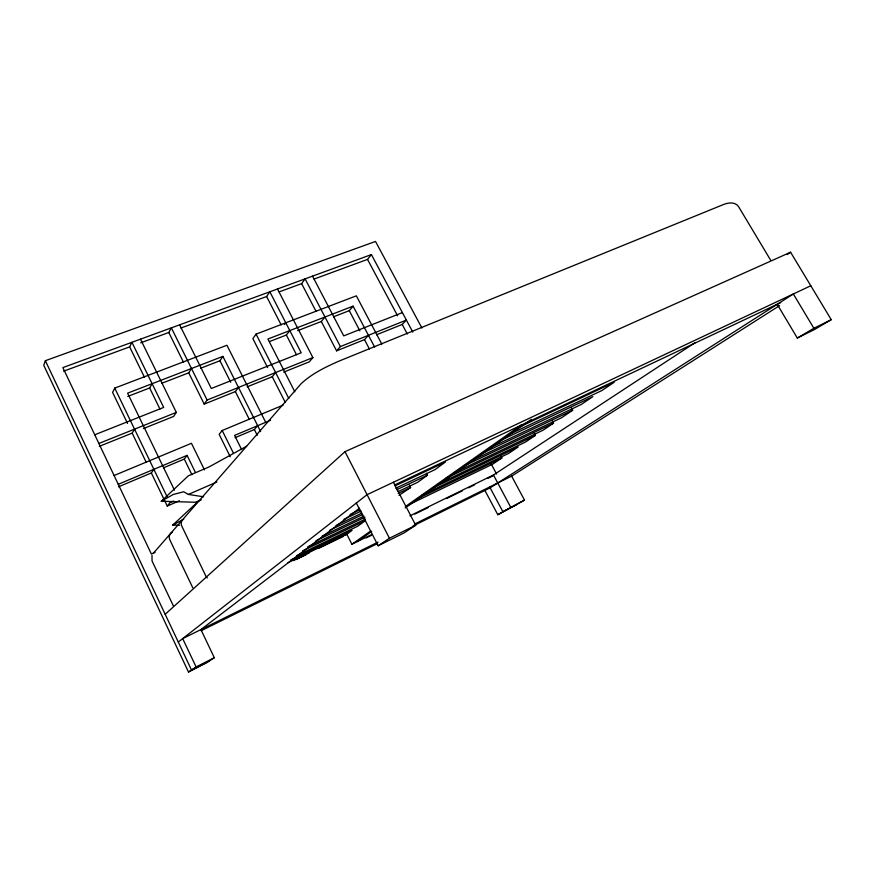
<?xml version="1.0" encoding="UTF-8"?>
<svg xmlns="http://www.w3.org/2000/svg" width="875" height="875" viewBox="0 0 875 875"><rect width="100%" height="100%" fill="white"/><g stroke="black" fill="none" stroke-linecap="round" stroke-linejoin="round"><path stroke-width="1.31" d="M152.009 555.362L152.042 560.952L173.458 606.102M421.903 327.994L375.517 241.445L45.358 360.697L43.75 365.258L188.508 672.022L206.358 662.933L214.32 657.705L200.922 629.595L359.57 508.167M63.645 371.164L129.653 346.883L131.928 342.3L163.691 407.411L94.752 434.787M265.694 422.308L226.942 345.253L114.767 388.095L112.591 392.372L127.531 423.445M140.689 342.825L168.787 332.489L171.358 327.863L207.113 400.039L204.214 404.119L188.738 372.837L191.494 368.506M127.761 396.441L149.658 387.964L152.13 383.698M99.312 446.337L132.18 433.114L134.542 429.155M140.481 339.172L176.323 412.398L173.655 416.423L143.391 428.597M200.583 368.244L219.942 360.752L222.906 356.387L260.597 431.55M180.852 328.048L266.602 296.516L269.839 291.78L301.219 352.789L211.291 388.5L179.638 324.822M118.431 486.828L151.342 472.959L153.88 469.328M381.828 344.105L356.344 295.838L256.069 334.13L252.875 338.603L267.608 367.609M279.18 291.878L301.623 283.631L305.091 278.863L340.375 346.566L336.591 350.853L321.322 321.497L324.975 317.012M284.43 324.581L285.786 322.777M163.658 467.764L184.297 459.069L187.086 455.361L195.366 472.336M204.214 404.119L235.375 391.584L238.481 387.45M269.467 341.578L286.377 335.027L289.789 330.586M283.03 405.18L222.195 430.5L219.166 434.35L230.267 456.805M151.342 472.959L167.256 506.067L169.947 502.698L173.633 501.091M247.133 386.848L272.245 376.742L275.614 372.553M314.092 279.048L367.522 259.394L371.394 254.581L412.792 332.095M333.528 316.772L349.278 310.68L353.095 306.152L374.62 347.036M277.484 288.98L312.878 357.602L309.269 361.845L283.664 372.148M235.08 437.664L254.373 429.538L257.655 425.688M153.18 553.47L301.087 383.742C311.697 373.811 324.964 367.325 338.122 361.484L722.531 204.925C727.387 202.727 734.803 201.381 738.434 206.423L770.623 260.159M336.591 350.853L364.492 339.62L368.441 335.311M376.545 334.775L402.194 324.45L406.383 320.086L340.375 346.566M199.008 500.675L172.736 525.087L179.561 525.306M165.178 614.294L345.002 451.664L790.573 252.219L831.25 319.681L814.527 329.514L797.311 338.045L777.208 304.303M178.281 642.042L367.073 494.659L810.797 285.764M345.778 534.975L352.056 530.381L290.533 560.109M409.358 485.111L410.605 487.517L399 495.381M426.442 473.178L427.481 475.158L417.78 482.267L398.092 491.641M288.039 562.658L346.806 534.22L351.881 544.25L370.825 530.917M405.377 506.592L521.259 424.977M357.164 541.669L371.689 531.475M405.202 507.948L531.442 419.344M787.194 254.537L790.573 252.219M500.773 455.995L501.856 457.997L492.931 464.012L408.636 504.809M534.264 433.278L535.402 435.378L525.536 442.028L438.397 483.952M552.344 421.006L553.525 423.15L543.123 430.172L453.25 473.266M571.43 408.056L572.655 410.266L561.673 417.67L470.947 461.005M188.508 672.022L196.109 666.958L214.32 657.705M356.322 503.048L378.142 545.77L389.441 538.245L415.702 525.263L393.411 482.256M415.702 525.263L403.977 532.962L378.142 545.77M409.959 515.834L493.456 474.994L695.286 342.53M414.673 524.016L511.623 476.131L779.57 305.637M484.608 489.923L497.788 514.697L524.486 500.084L511.623 476.131M797.311 338.045L813.881 328.278L831.25 319.681M524.486 500.084L497.788 514.697M246.663 446.206L209.158 466.878L188.333 475.814L161.284 501.244L195.256 502.25L201.327 499.811M183.761 519.17L172.736 525.087L175.131 524.016M209.497 660.866L191.505 670.02L45.358 360.697M516.611 504.711L502.873 511.7L489.562 486.741M378.033 542.117L182.689 638.597L196.109 666.958M201.195 630.711L377.508 543.539M413.011 525.984L490.153 487.845L793.341 293.989L813.881 328.278M351.881 544.25L371.897 534.461M366.198 537.917L371.066 535.533M414.947 514.052L428.356 507.489M446.644 498.542L462.481 490.788M468.573 487.802L474.677 484.816M488.075 478.253L492.953 475.869M296.559 555.734L357.777 526.192L365.498 520.538L302.684 550.802M421.914 495.239L508.823 453.294L518.208 446.972L432.294 488.359M417.375 498.816L501.856 457.997M293.333 560.612L309.247 552.913M319.036 548.177L343.514 536.331M296.067 559.552L305.845 554.827M307.77 546.798L365.411 519.072M329.569 530.327L362.753 514.445M462.864 466.539L553.525 423.15M322.153 536.123L363.945 516.086M315.973 540.75L364.984 517.212M445.561 478.516L535.402 435.378M343.973 519.28L361.244 511.044M398.267 493.402L410.605 487.517M480.386 454.245L572.655 410.266M336.087 525.438L361.998 513.067M396.681 489.781L427.481 475.158M499.647 440.902L592.856 396.648L581.252 404.469L490.131 447.836M350.087 514.478L359.942 509.797M394.57 484.991L780.664 302.663M394.931 485.898L445.419 462.033L435.105 469.58L395.762 488.228M519.302 427.109L614.228 382.233L601.945 390.513L507.402 435.323M155.05 552.366L151.375 554.039L62.858 367.609L371.394 254.581M163.68 500.194L161.284 501.244L173.228 494.473L183.684 491.761L188.388 494.441L216.923 481.983M167.256 506.067L179.452 500.73M118.256 484.302L187.086 455.361M270.539 420.284L234.587 435.389L241.664 449.619M114.089 475.508L191.45 443.297L204.466 469.897M98.875 443.472L176.323 412.398M207.113 400.039L312.878 357.602M402.38 312.605L343.733 335.891L312.517 276.15M161.809 383.261L188.738 372.837M297.686 330.652L321.322 321.497M222.906 356.387L127.608 393.159L174.486 490.186M353.095 306.152L267.914 339.019L294.798 391.738M188.388 494.441L203.602 496.792M491.17 463.925L496.606 474.075M493.456 474.994L510.639 507.117M367.522 259.394L397.6 315.82M402.194 324.45L407.28 333.988M349.278 310.68L359.877 330.859M364.492 339.62L369.381 348.939M301.623 283.631L316.105 311.467M266.602 296.516L281.181 324.92M286.377 335.027L296.494 354.758M345.002 451.664L389.441 538.245M256.069 334.13L288.805 398.486M272.245 376.742L285.239 402.347M219.942 360.752L230.727 382.309M235.375 391.584L249.091 418.983M254.373 429.538L257.283 435.356M222.195 430.5L233.406 453.13M168.787 332.489L183.542 362.337M129.653 346.883L144.452 377.267M149.658 387.964L159.972 409.128M184.297 459.069L191.92 474.709M114.767 388.095L167.081 496.738M132.18 433.114L146.059 461.967M192.806 587.825L169.816 539.788A6.005 5.841 37.8 0 1 172.594 531.989M207.288 577.97A6.3 6.103 57.1 0 1 205.822 576.002L181.836 526.203A6.245 6.027 38.8 0 1 182.777 519.509"/></g></svg>
